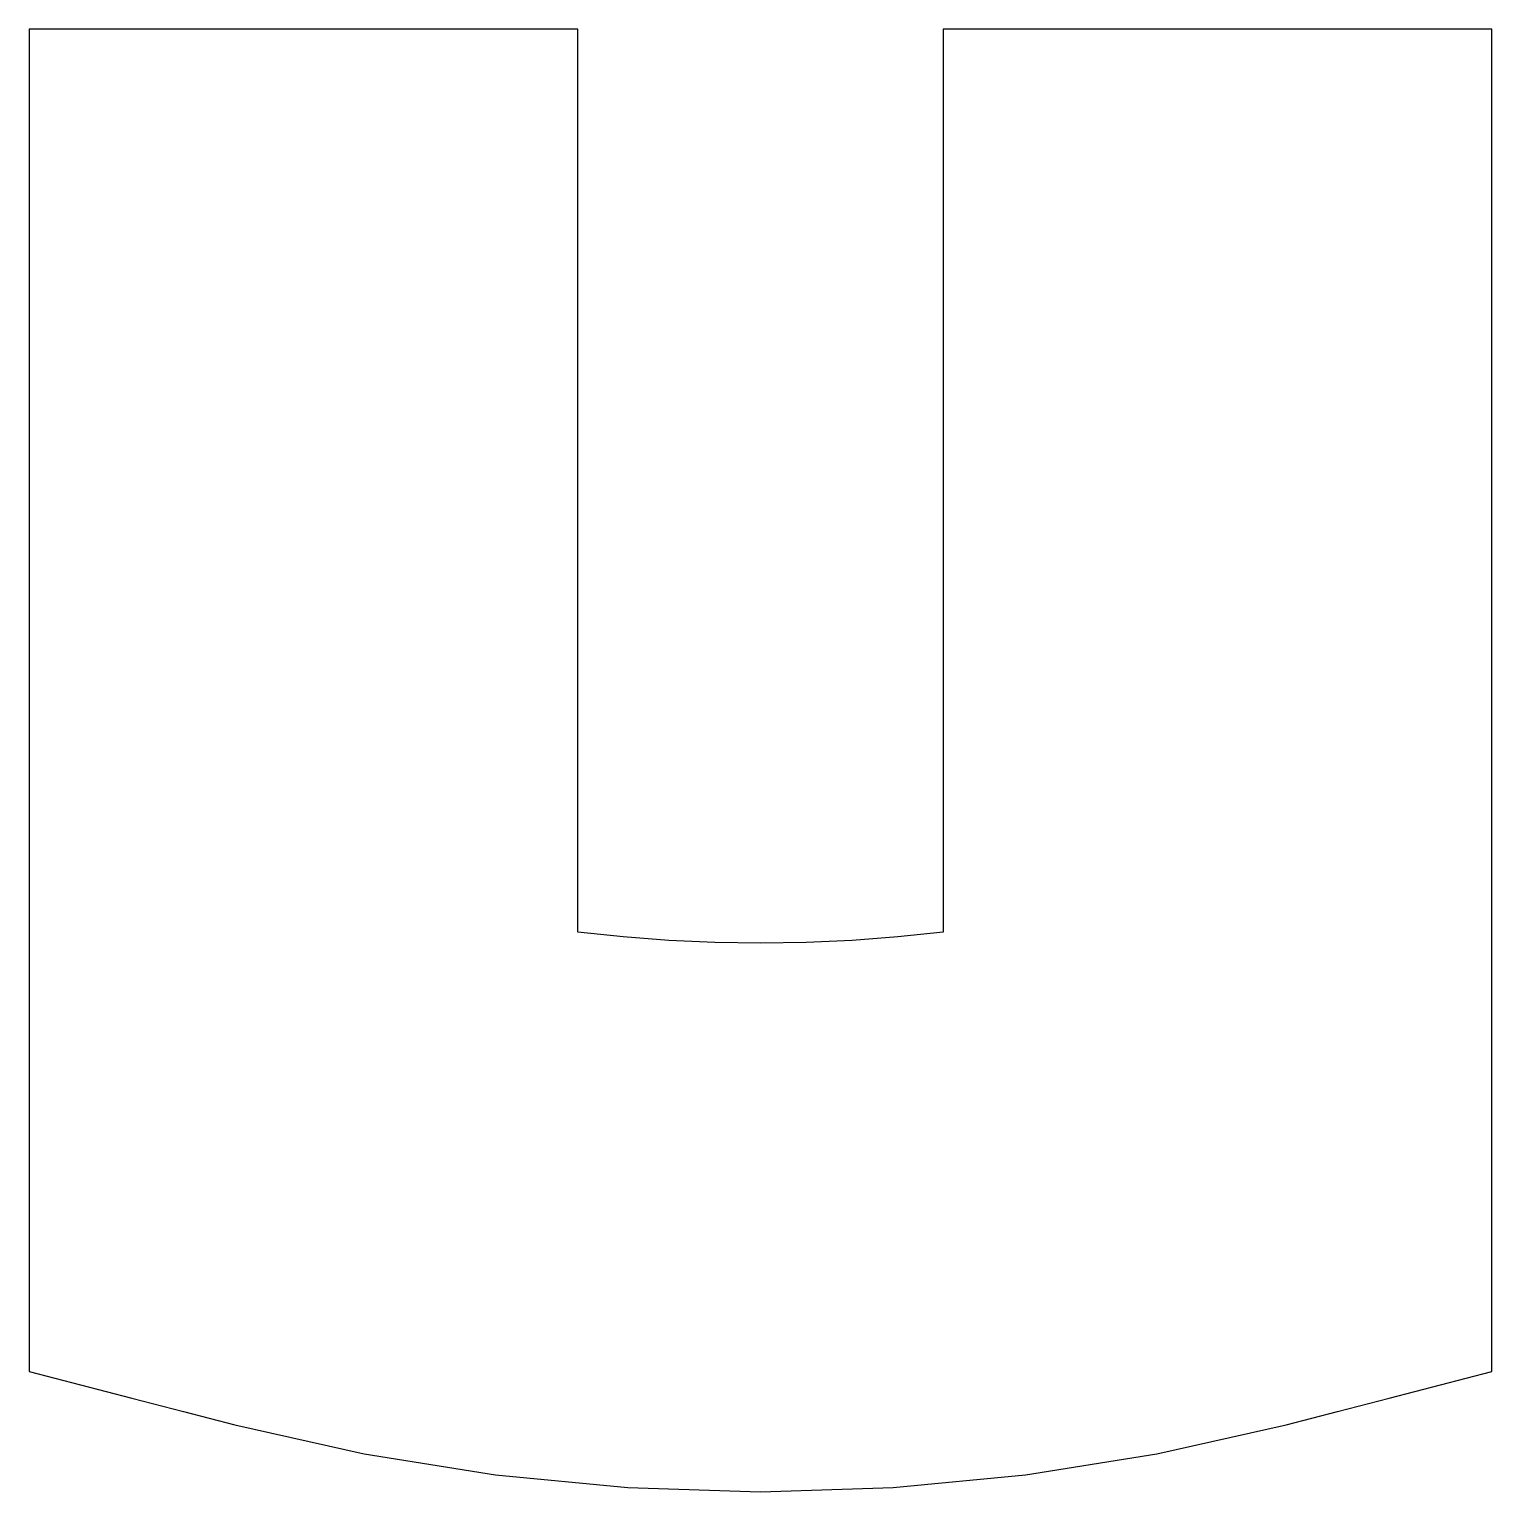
# Model space of a CAD drawing. Extents: x 0 to 40, y 0 to 40.
import ezdxf

# ---------------------------------------------------------------- set-up
doc = ezdxf.new("R2010")
doc.units = 0
doc.layers.add('Livello_1', color=7, linetype='CONTINUOUS')

msp = doc.modelspace()

# ---------------------------------------------------------------- linework, layer by layer
at = {"layer": 'Livello_1', "color": 7}
msp.add_lwpolyline([(-0.000002, 39.999497), (-0.000002, 30.821622), (-0.000002, 21.643749), (-0.000002, 12.465868), (-0.000002, 3.288002), (1.40477, 2.924048), (2.809543, 2.560122), (4.214315, 2.196169), (5.619087, 1.832243), (9.1644, 1.032933), (12.75131, 0.460107), (16.367272, 0.115288), (19.999744, 0), (23.632301, 0.115288), (27.248452, 0.460107), (30.835552, 1.032933), (34.380949, 1.832243), (35.785721, 2.196169), (37.190494, 2.560122), (38.595263, 2.924048), (40.000036, 3.288002), (40.000036, 12.465868), (40.000036, 21.643749), (40.000036, 30.821624), (40.000036, 39.999497), (36.24998, 39.999497), (32.499927, 39.999497), (28.749871, 39.999497), (24.999815, 39.999497), (24.999815, 33.8263), (24.999815, 27.653101), (24.999815, 21.479905), (24.999815, 15.306706), (23.753023, 15.175422), (22.503292, 15.079139), (21.251804, 15.019881), (19.999744, 14.999674), (18.747769, 15.019881), (17.49647, 15.079139), (16.246927, 15.175422), (15.000219, 15.306706), (15.000219, 21.479905), (15.000219, 27.653101), (15.000219, 33.8263), (15.000219, 39.999497), (11.250164, 39.999497), (7.500109, 39.999497), (3.750053, 39.999497), (-0.000002, 39.999497)], close=True, dxfattribs=at)

doc.saveas('drawing.dxf')
